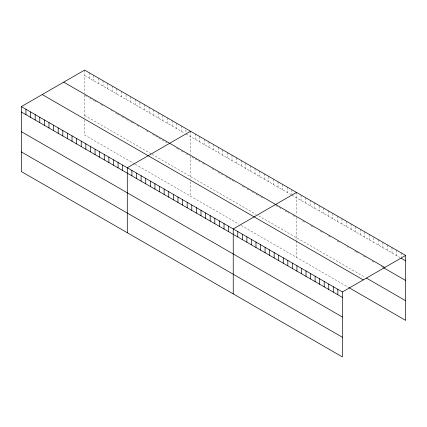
<?xml version="1.0" encoding="UTF-8"?>
<svg xmlns="http://www.w3.org/2000/svg" width="427" height="427" viewBox="0 0 427 427"><rect width="100%" height="100%" fill="white"/><g stroke="black" fill="none" stroke-linecap="round" stroke-linejoin="round"><path stroke-width="0.32" stroke-dasharray="2.13 1.6" d="M84.605 70.081L84.605 93.177M84.605 75.488L184.795 133.331M185.942 133.998L290.739 194.498M291.887 195.166L399.966 257.561M85.181 95.477L88.64 97.468M89.787 98.135L93.817 100.462M94.394 100.793L97.852 102.79M100.729 104.45L103.03 105.779M111.095 110.433L112.242 111.1M115.701 113.096L116.849 113.758M117.425 114.089L121.455 116.416M122.031 116.752L126.061 119.08M126.638 119.411L130.667 121.738M131.244 122.069L134.702 124.065M137.003 125.394L139.309 126.723M146.215 130.71L149.092 132.375M152.551 134.372L166.946 142.682M176.73 148.329L179.036 149.663M181.336 150.993L184.795 152.983M185.942 153.651L189.401 155.647M194.007 158.305L190.549 156.309L190.549 179.18M195.155 158.967L199.761 161.63M202.644 163.29L204.368 164.288M211.856 168.612L215.309 170.603M218.186 172.268L222.793 174.926M225.675 176.586L235.464 182.238M242.371 186.225L244.676 187.56M246.977 188.889L250.43 190.88M251.583 191.547L255.036 193.543M256.189 194.205L259.643 196.201M260.796 196.863L264.249 198.859M275.767 205.51L278.068 206.839M279.221 207.501L280.95 208.499M284.98 210.826L287.28 212.155M287.857 212.491L289.01 213.153M293.039 215.48L296.493 217.476L296.493 240.342M302.748 221.085L305.022 222.398M310.707 225.68L314.117 227.65M320.373 231.263L322.647 232.576M328.331 235.859L330.605 237.172M337.426 241.111L340.271 242.749M347.092 246.689L348.229 247.345M354.485 250.953L355.622 251.61M356.187 251.941L357.895 252.923M363.58 256.205L365.854 257.518M372.109 261.132L374.949 262.77M381.204 266.384L382.907 267.366M84.605 115.391L151.398 153.955M151.975 154.286L256.189 214.455M258.495 215.784L364.717 277.112M134.702 163.963L84.605 135.044L84.605 118.669M135.274 164.299L238.917 224.132M241.218 225.461L348.229 287.243M401.102 252.811L401.102 257.017M396.555 250.185L396.555 255.592M392.007 247.559L392.007 252.965M387.46 244.933L387.46 250.339M382.907 242.306L382.907 247.713M378.359 239.68L378.359 245.087M373.812 237.658L373.812 242.461M369.264 234.428L369.264 239.835M364.717 231.802L364.717 237.209M360.169 229.176L360.169 234.583M355.622 226.55L355.622 231.957M351.074 223.924L351.074 229.331M346.527 221.298L346.527 226.705M341.979 218.672L341.979 224.079M337.426 216.046L337.426 221.458M332.879 213.42L332.879 218.832M328.331 210.794L328.331 216.206M323.783 208.168L323.783 213.58M319.236 206.145L319.236 210.954M314.688 202.921L314.688 208.328M310.141 200.295L310.141 205.702M305.593 197.669L305.593 203.076M301.046 195.043L301.046 200.45M296.493 192.417L296.493 214.856M296.493 240.999L296.493 257.374M291.887 189.753L291.887 194.563M287.28 187.095L287.28 192.502M282.674 184.437L282.674 189.844M278.068 181.779L278.068 187.186M273.461 179.116L273.461 184.528M268.855 176.458L268.855 181.865M264.249 173.8L264.249 179.207M259.643 171.142L259.643 176.548M255.036 168.478L255.036 173.89M250.43 165.82L250.43 171.227M245.824 163.162L245.824 168.569M241.218 160.504L241.218 165.911M236.611 157.841L236.611 163.253M232.005 155.182L232.005 160.589M227.399 152.524L227.399 157.931M222.793 149.866L222.793 155.273M218.186 147.203L218.186 152.615M213.58 144.545L213.58 149.952M208.974 141.887L208.974 147.294M204.368 139.229L204.368 144.636M199.761 136.565L199.761 141.977M195.155 133.907L195.155 139.314M190.549 131.249L190.549 154.344M190.549 181.801L190.549 196.212M185.942 129.792L185.942 132.797M181.336 125.928L181.336 131.34M176.73 123.27L176.73 128.676M172.124 120.611L172.124 126.018M167.517 117.953L167.517 123.36M162.911 115.29L162.911 120.702M158.305 112.632L158.305 118.039M153.699 109.974L153.699 115.381M149.092 107.316L149.092 112.723M144.486 104.652L144.486 110.065M139.88 102.597L139.88 107.401M135.274 99.336L135.274 104.743M130.667 96.678L130.667 102.085M126.061 94.618L126.061 99.427M121.455 91.357L121.455 96.764M116.849 88.699L116.849 94.105M112.242 86.04L112.242 91.447M107.636 83.377L107.636 88.789M103.03 80.719L103.03 86.126M98.423 78.061L98.423 83.468M93.817 75.403L93.817 80.81M89.211 72.739L89.211 78.152M84.605 95.141L84.605 118.012"/><path stroke-width="0.64" d="M21.35 106.606L342.395 291.956L342.395 356.919L21.35 171.563L21.35 106.606L84.605 70.081L405.65 255.437L405.65 320.394L348.8 287.574M190.549 131.249L127.294 167.768L127.294 232.731M296.493 192.417L233.238 228.936L233.238 293.899M342.395 291.956L405.65 255.437M401.102 258.218L405.65 260.844M63.73 82.133L384.775 267.489M383.478 267.697L405.65 280.496M366.425 278.094L405.65 300.741M42.225 94.554L363.27 279.904M21.35 112.013L342.395 297.363M21.35 131.665L342.395 317.015M21.35 151.911L342.395 337.266M337.842 289.33L337.842 294.737M333.295 286.704L333.295 292.111M328.747 284.078L328.747 289.485M324.2 281.452L324.2 286.859M319.652 278.826L319.652 284.233M315.105 276.2L315.105 281.606M310.557 273.574L310.557 278.986M306.01 270.948L306.01 276.36M301.462 268.321L301.462 273.734M296.914 265.695L296.914 271.108M292.362 263.075L292.362 268.482M287.814 260.449L287.814 265.856M283.266 257.823L283.266 263.229M278.719 255.197L278.719 260.603M274.171 252.57L274.171 257.977M269.624 249.944L269.624 255.351M265.076 247.318L265.076 252.725M260.529 244.692L260.529 250.099M255.981 242.066L255.981 247.473M251.428 239.44L251.428 244.847M246.881 236.814L246.881 242.221M242.333 234.188L242.333 239.595M237.786 231.562L237.786 236.969M228.632 226.278L228.632 231.685M224.026 223.62L224.026 229.027M219.419 220.956L219.419 226.363M214.813 218.298L214.813 223.705M210.207 215.64L210.207 221.047M205.6 212.982L205.6 218.389M200.994 210.319L200.994 215.726M196.388 207.661L196.388 213.068M191.782 205.003L191.782 210.41M187.175 202.345L187.175 207.752M182.569 199.681L182.569 205.088M177.963 197.023L177.963 202.43M173.357 194.365L173.357 199.772M168.75 191.707L168.75 197.114M164.144 189.044L164.144 194.45M159.538 186.385L159.538 191.792M154.932 183.727L154.932 189.134M150.325 181.069L150.325 186.476M145.719 178.406L145.719 183.813M141.113 175.748L141.113 181.155M136.507 173.09L136.507 178.497M131.9 170.432L131.9 175.839M122.688 165.11L122.688 170.517M118.082 162.452L118.082 167.859M113.475 159.794L113.475 165.201M108.869 157.131L108.869 162.538M104.263 154.473L104.263 159.879M99.656 151.815L99.656 157.221M95.05 149.156L95.05 154.563M90.444 146.493L90.444 151.9M85.838 143.835L85.838 149.242M81.231 141.177L81.231 146.584M76.625 138.519L76.625 143.926M72.019 135.855L72.019 141.268M67.413 133.197L67.413 138.604M62.806 130.539L62.806 135.946M58.2 127.881L58.2 133.288M53.594 125.218L53.594 130.63M48.988 122.56L48.988 127.967M44.381 119.902L44.381 125.308M39.775 117.244L39.775 122.65M35.169 114.58L35.169 119.992M30.563 111.922L30.563 117.329M25.956 109.264L25.956 114.671"/></g></svg>
